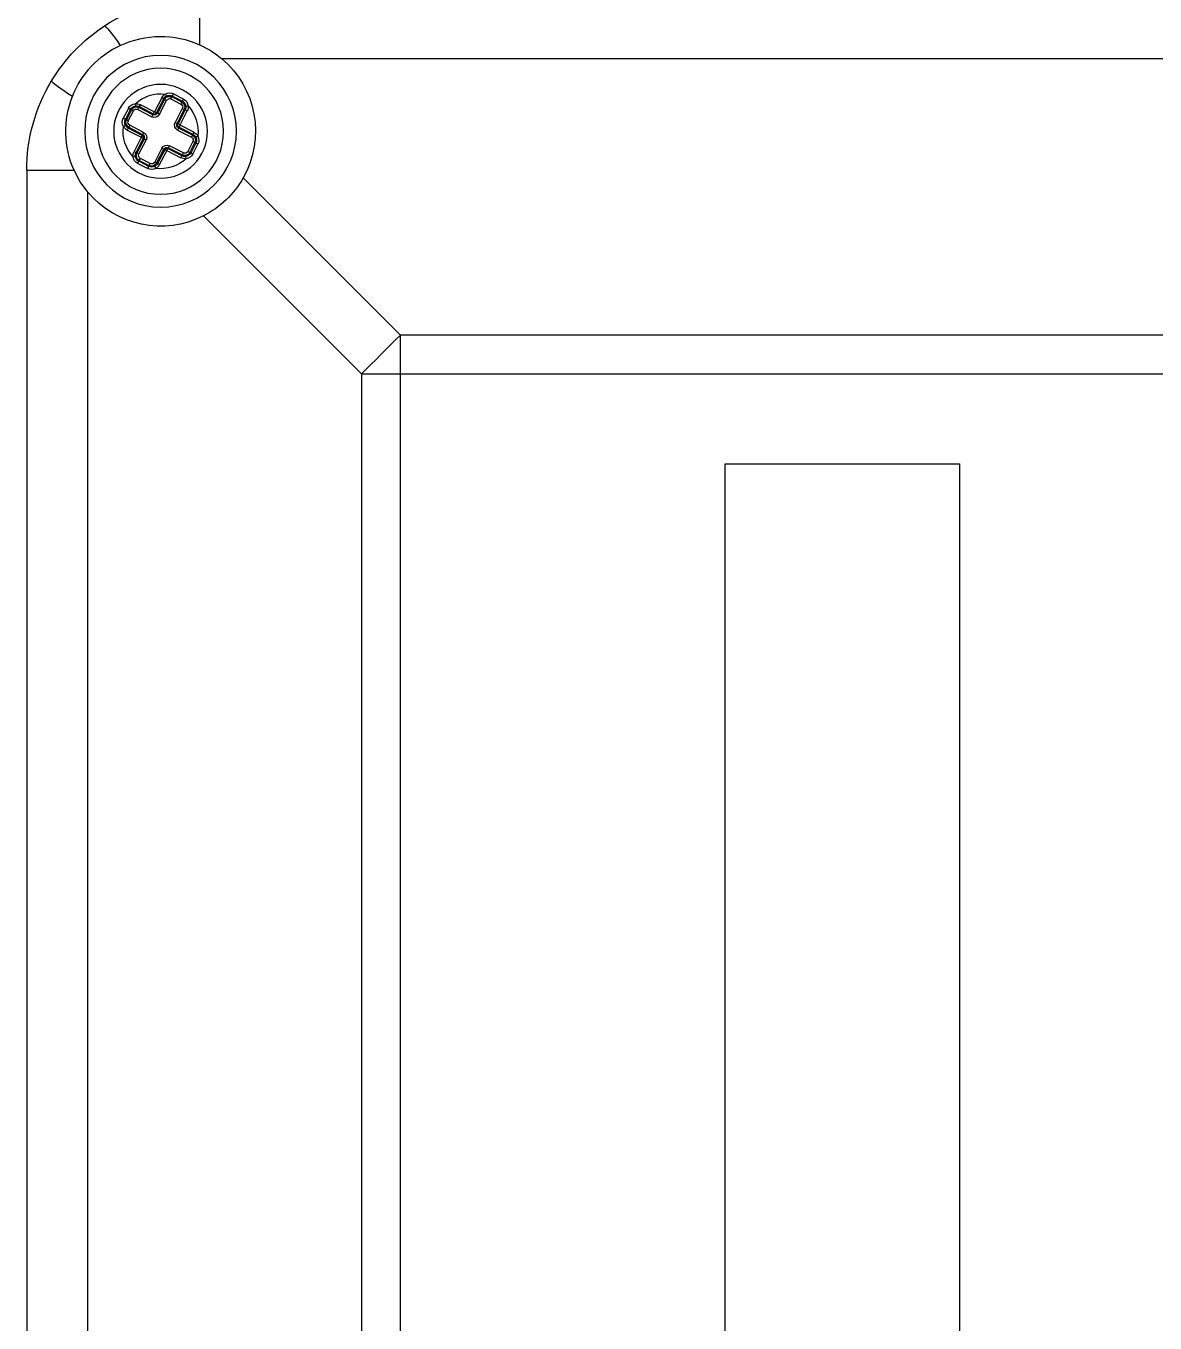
# Model space of a CAD drawing. Header units: millimetres. Extents: x -225363 to 347188, y -782467 to 813415.
# Drawn here: x 50936 to 50986.6, y 20613.1 to 20671.1 of the extents above; entities that cross this region are included whole.
import ezdxf

# ---------------------------------------------------------------- set-up
doc = ezdxf.new("R2010")
doc.units = ezdxf.units.MM

# ---------------------------------------------------------------- blocks, each defined once
blk = doc.blocks.new('MB bom')
at = {"color": 8, "linetype": 'Continuous'}
for p, q in [((-198933.324, 638613.284), (-198933.325, 638690.176)), ((-198931.582, 638690.176), (-198931.581, 638613.284)), ((-198919.19, 638605.267), (-198919.19, 638672.817)), ((-198937.351, 638638.342), (-199001.851, 638638.341)), ((-198937.351, 638627.842), (-198937.351, 638638.342)), ((-199001.851, 638627.841), (-198937.351, 638627.842)), ((-199005.877, 638613.284), (-198933.324, 638613.284)), ((-198933.324, 638611.541), (-198933.324, 638613.284)), ((-198933.324, 638613.284), (-198931.581, 638613.284)), ((-198931.798, 638613.066), (-198931.581, 638613.284)), ((-198931.581, 638613.284), (-198924.54, 638606.243)), ((-198932.451, 638612.411), (-198932.233, 638612.629)), ((-198932.233, 638612.629), (-198932.015, 638612.847)), ((-198932.015, 638612.847), (-198931.798, 638613.066)), ((-198932.887, 638611.975), (-198932.669, 638612.193)), ((-198932.669, 638612.193), (-198932.451, 638612.411)), ((-198933.324, 638611.541), (-199005.877, 638611.54)), ((-198933.324, 638611.541), (-198933.106, 638611.758)), ((-198926.243, 638604.46), (-198933.324, 638611.541)), ((-198933.106, 638611.758), (-198932.887, 638611.975)), ((-198923.476, 638603.985), (-198923.297, 638604.075)), ((-198923.476, 638603.985), (-198923.467, 638603.968)), ((-198923.467, 638603.968), (-198923.458, 638603.951)), ((-198923.458, 638603.951), (-198923.449, 638603.935)), ((-198923.449, 638603.935), (-198923.442, 638603.92)), ((-198923.442, 638603.92), (-198923.435, 638603.908)), ((-198923.435, 638603.908), (-198923.43, 638603.899)), ((-198923.43, 638603.899), (-198923.426, 638603.892)), ((-198923.426, 638603.892), (-198923.425, 638603.889)), ((-198922.98, 638604.118), (-198923.425, 638603.889)), ((-198923.404, 638603.849), (-198923.425, 638603.889)), ((-198923.404, 638603.849), (-198922.96, 638604.078)), ((-198923.404, 638603.849), (-198923.358, 638603.761)), ((-198922.914, 638603.99), (-198923.358, 638603.761)), ((-198923.297, 638604.075), (-198923.029, 638604.216)), ((-198923.029, 638604.216), (-198923.02, 638604.198)), ((-198923.02, 638604.198), (-198923.011, 638604.181)), ((-198923.011, 638604.181), (-198923.003, 638604.165)), ((-198923.003, 638604.165), (-198922.996, 638604.15)), ((-198922.996, 638604.15), (-198922.989, 638604.138)), ((-198922.989, 638604.138), (-198922.985, 638604.128)), ((-198922.985, 638604.128), (-198922.982, 638604.122)), ((-198922.982, 638604.122), (-198922.98, 638604.118)), ((-198922.96, 638604.078), (-198922.98, 638604.118)), ((-198922.96, 638604.078), (-198922.914, 638603.99)), ((-198922.627, 638603.972), (-198922.716, 638603.926)), ((-198922.394, 638603.302), (-198922.716, 638603.926)), ((-198922.666, 638604.206), (-198922.712, 638604.118)), ((-198922.627, 638603.972), (-198922.587, 638603.993)), ((-198922.627, 638603.972), (-198922.306, 638603.348)), ((-198922.498, 638604.038), (-198922.587, 638603.993)), ((-198922.265, 638603.369), (-198922.587, 638603.993)), ((-198922.498, 638604.038), (-198922.177, 638603.415)), ((-198916.451, 638604.291), (-198918.578, 638604.291)), ((-198923.678, 638603.686), (-198923.58, 638603.672)), ((-198923.639, 638603.45), (-198923.55, 638603.496)), ((-198923.317, 638602.826), (-198923.639, 638603.45)), ((-198923.51, 638603.517), (-198923.55, 638603.496)), ((-198923.55, 638603.496), (-198923.229, 638602.872)), ((-198923.51, 638603.517), (-198923.422, 638603.562)), ((-198923.189, 638602.893), (-198923.51, 638603.517)), ((-198923.422, 638603.562), (-198923.1, 638602.939)), ((-198922.306, 638603.348), (-198922.394, 638603.302)), ((-198922.306, 638603.348), (-198922.265, 638603.369)), ((-198922.177, 638603.415), (-198922.265, 638603.369)), ((-198922.165, 638603.411), (-198921.542, 638603.733)), ((-198922.165, 638603.411), (-198922.12, 638603.322)), ((-198921.496, 638603.644), (-198922.12, 638603.322)), ((-198922.099, 638603.282), (-198922.12, 638603.322)), ((-198922.099, 638603.282), (-198921.475, 638603.604)), ((-198922.099, 638603.282), (-198922.053, 638603.194)), ((-198921.429, 638603.515), (-198922.053, 638603.194)), ((-198921.496, 638603.644), (-198921.542, 638603.733)), ((-198921.475, 638603.604), (-198921.496, 638603.644)), ((-198921.429, 638603.515), (-198921.475, 638603.604)), ((-198921.323, 638603.674), (-198921.31, 638603.773)), ((-198921.231, 638603.452), (-198921.143, 638603.498)), ((-198921.002, 638603.007), (-198921.231, 638603.452)), ((-198921.143, 638603.498), (-198921.103, 638603.518)), ((-198921.143, 638603.498), (-198920.914, 638603.053)), ((-198921.103, 638603.518), (-198921.1, 638603.52)), ((-198920.874, 638603.074), (-198921.103, 638603.518)), ((-198921.1, 638603.52), (-198921.093, 638603.524)), ((-198921.093, 638603.524), (-198921.084, 638603.529)), ((-198921.084, 638603.529), (-198921.072, 638603.535)), ((-198921.072, 638603.535), (-198921.057, 638603.543)), ((-198921.057, 638603.543), (-198921.041, 638603.551)), ((-198921.041, 638603.551), (-198921.024, 638603.56)), ((-198921.024, 638603.56), (-198921.007, 638603.569)), ((-198921.007, 638603.569), (-198920.916, 638603.391)), ((-198920.916, 638603.391), (-198920.776, 638603.122)), ((-198923.945, 638602.494), (-198923.321, 638602.815)), ((-198923.275, 638602.727), (-198923.899, 638602.405)), ((-198923.879, 638602.365), (-198923.255, 638602.686)), ((-198923.321, 638602.815), (-198923.275, 638602.727)), ((-198923.317, 638602.826), (-198923.229, 638602.872)), ((-198923.255, 638602.686), (-198923.275, 638602.727)), ((-198923.255, 638602.686), (-198923.209, 638602.598)), ((-198923.189, 638602.893), (-198923.229, 638602.872)), ((-198923.189, 638602.893), (-198923.1, 638602.939)), ((-198921.689, 638602.488), (-198921.066, 638602.809)), ((-198921.02, 638602.721), (-198921.644, 638602.399)), ((-198921.066, 638602.809), (-198921.02, 638602.721)), ((-198921.02, 638602.721), (-198920.999, 638602.681)), ((-198921.002, 638603.007), (-198920.914, 638603.053)), ((-198920.914, 638603.053), (-198920.874, 638603.074)), ((-198920.875, 638602.804), (-198920.787, 638602.757)), ((-198920.874, 638603.074), (-198920.87, 638603.075)), ((-198920.87, 638603.075), (-198920.864, 638603.078)), ((-198920.864, 638603.078), (-198920.854, 638603.083)), ((-198920.854, 638603.083), (-198920.842, 638603.089)), ((-198920.842, 638603.089), (-198920.827, 638603.096)), ((-198920.827, 638603.096), (-198920.811, 638603.105)), ((-198920.811, 638603.105), (-198920.794, 638603.113)), ((-198920.794, 638603.113), (-198920.776, 638603.122)), ((-198924.115, 638602.322), (-198924.026, 638602.277)), ((-198923.945, 638602.494), (-198923.899, 638602.405)), ((-198923.879, 638602.365), (-198923.899, 638602.405)), ((-198923.879, 638602.365), (-198923.833, 638602.276)), ((-198923.209, 638602.598), (-198923.833, 638602.276)), ((-198921.798, 638602.147), (-198921.71, 638602.193)), ((-198921.477, 638601.523), (-198921.798, 638602.147)), ((-198921.71, 638602.193), (-198921.67, 638602.213)), ((-198921.71, 638602.193), (-198921.388, 638601.569)), ((-198921.689, 638602.488), (-198921.644, 638602.399)), ((-198921.67, 638602.213), (-198921.581, 638602.259)), ((-198921.348, 638601.589), (-198921.67, 638602.213)), ((-198921.644, 638602.399), (-198921.623, 638602.359)), ((-198921.623, 638602.359), (-198920.999, 638602.681)), ((-198921.623, 638602.359), (-198921.577, 638602.27)), ((-198921.581, 638602.259), (-198921.259, 638601.635)), ((-198920.954, 638602.592), (-198921.577, 638602.27)), ((-198920.999, 638602.681), (-198920.954, 638602.592)), ((-198924.122, 638601.963), (-198924.104, 638601.972)), ((-198923.982, 638601.695), (-198924.122, 638601.963)), ((-198924.104, 638601.972), (-198924.087, 638601.981)), ((-198924.087, 638601.981), (-198924.071, 638601.989)), ((-198924.071, 638601.989), (-198924.057, 638601.996)), ((-198924.057, 638601.996), (-198924.044, 638602.002)), ((-198924.044, 638602.002), (-198924.035, 638602.007)), ((-198924.035, 638602.007), (-198924.028, 638602.01)), ((-198924.028, 638602.01), (-198924.025, 638602.012)), ((-198923.985, 638602.032), (-198924.025, 638602.012)), ((-198924.025, 638602.012), (-198923.796, 638601.567)), ((-198923.985, 638602.032), (-198923.896, 638602.078)), ((-198923.756, 638601.588), (-198923.985, 638602.032)), ((-198923.891, 638601.517), (-198923.982, 638601.695)), ((-198923.896, 638602.078), (-198923.667, 638601.634)), ((-198923.891, 638601.517), (-198923.874, 638601.526)), ((-198923.874, 638601.526), (-198923.857, 638601.534)), ((-198923.857, 638601.534), (-198923.841, 638601.543)), ((-198923.841, 638601.543), (-198923.827, 638601.55)), ((-198923.827, 638601.55), (-198923.815, 638601.557)), ((-198923.815, 638601.557), (-198923.805, 638601.562)), ((-198923.805, 638601.562), (-198923.799, 638601.565)), ((-198923.799, 638601.565), (-198923.796, 638601.567)), ((-198923.756, 638601.588), (-198923.796, 638601.567)), ((-198923.756, 638601.588), (-198923.667, 638601.634)), ((-198923.469, 638601.57), (-198922.845, 638601.892)), ((-198923.423, 638601.482), (-198923.469, 638601.57)), ((-198922.799, 638601.803), (-198923.423, 638601.482)), ((-198923.403, 638601.441), (-198922.779, 638601.763)), ((-198922.733, 638601.675), (-198923.357, 638601.353)), ((-198922.845, 638601.892), (-198922.799, 638601.803)), ((-198922.799, 638601.803), (-198922.779, 638601.763)), ((-198922.779, 638601.763), (-198922.733, 638601.675)), ((-198922.633, 638601.717), (-198922.722, 638601.671)), ((-198922.4, 638601.047), (-198922.722, 638601.671)), ((-198922.593, 638601.737), (-198922.633, 638601.717)), ((-198922.633, 638601.717), (-198922.311, 638601.093)), ((-198922.504, 638601.783), (-198922.593, 638601.737)), ((-198922.271, 638601.113), (-198922.593, 638601.737)), ((-198922.504, 638601.783), (-198922.183, 638601.159)), ((-198921.477, 638601.523), (-198921.388, 638601.569)), ((-198921.388, 638601.569), (-198921.348, 638601.589)), ((-198921.348, 638601.589), (-198921.259, 638601.635)), ((-198923.595, 638601.314), (-198923.58, 638601.412)), ((-198923.423, 638601.482), (-198923.403, 638601.441)), ((-198923.357, 638601.353), (-198923.403, 638601.441)), ((-198922.311, 638601.093), (-198922.4, 638601.047)), ((-198922.271, 638601.113), (-198922.311, 638601.093)), ((-198922.183, 638601.159), (-198922.271, 638601.113)), ((-198922.185, 638600.967), (-198922.231, 638600.878)), ((-198921.984, 638601.096), (-198921.54, 638601.325)), ((-198921.984, 638601.096), (-198921.939, 638601.007)), ((-198921.494, 638601.236), (-198921.939, 638601.007)), ((-198921.939, 638601.007), (-198921.918, 638600.967)), ((-198921.918, 638600.967), (-198921.474, 638601.196)), ((-198921.918, 638600.967), (-198921.917, 638600.964)), ((-198921.917, 638600.964), (-198921.914, 638600.957)), ((-198921.914, 638600.957), (-198921.909, 638600.948)), ((-198921.909, 638600.948), (-198921.903, 638600.935)), ((-198921.601, 638601.01), (-198921.87, 638600.87)), ((-198921.423, 638601.1), (-198921.601, 638601.01)), ((-198921.54, 638601.325), (-198921.494, 638601.236)), ((-198921.494, 638601.236), (-198921.474, 638601.196)), ((-198921.474, 638601.196), (-198921.472, 638601.193)), ((-198921.472, 638601.193), (-198921.468, 638601.187)), ((-198921.468, 638601.187), (-198921.463, 638601.177)), ((-198921.463, 638601.177), (-198921.457, 638601.165)), ((-198921.457, 638601.165), (-198921.449, 638601.151)), ((-198921.449, 638601.151), (-198921.441, 638601.135)), ((-198921.441, 638601.135), (-198921.432, 638601.118)), ((-198921.432, 638601.118), (-198921.423, 638601.1)), ((-198921.318, 638601.415), (-198921.22, 638601.401)), ((-198921.903, 638600.935), (-198921.895, 638600.921)), ((-198921.895, 638600.921), (-198921.887, 638600.905)), ((-198921.887, 638600.905), (-198921.879, 638600.888)), ((-198921.879, 638600.888), (-198921.87, 638600.87)), ((-198918.402, 638600.59), (-198918.604, 638600.736)), ((-198918.223, 638600.457), (-198918.402, 638600.59)), ((-198918.069, 638600.34), (-198918.223, 638600.457)), ((-198917.942, 638600.24), (-198918.069, 638600.34)), ((-198917.844, 638600.157), (-198917.942, 638600.24)), ((-198917.775, 638600.093), (-198917.844, 638600.157)), ((-198917.737, 638600.049), (-198917.775, 638600.093)), ((-198917.731, 638600.025), (-198917.737, 638600.049)), ((-199014.025, 638599.28), (-198925.176, 638599.28)), ((-198925.176, 638599.28), (-198924.713, 638598.944)), ((-198924.713, 638598.944), (-198924.2, 638598.669)), ((-198924.2, 638596.542), (-198924.2, 638598.669)), ((-198920.744, 638598.377), (-198920.885, 638598.591)), ((-198920.616, 638598.186), (-198920.744, 638598.377)), ((-198920.502, 638598.022), (-198920.616, 638598.186)), ((-198920.405, 638597.886), (-198920.502, 638598.022)), ((-198920.325, 638597.781), (-198920.405, 638597.886)), ((-198920.263, 638597.707), (-198920.325, 638597.781)), ((-198920.22, 638597.665), (-198920.263, 638597.707)), ((-198920.197, 638597.656), (-198920.22, 638597.665)), ((-198924.2, 638596.542), (-199015, 638596.541))]:
    blk.add_line(p, q, dxfattribs=at)
for radius in [3.4, 2.823, 2.101]:
    blk.add_circle((-198922.451, 638602.542), radius, dxfattribs=at)
for centre, radius, start, end in [((-198922.451, 638602.542), 4.25, 39.87899, 119.44176), ((-198922.45, 638602.541), 4.251, 119.44465, 153.16571), ((-198922.451, 638602.542), 4.25, 24.30766, 39.87899), ((-198922.451, 638602.542), 4.25, 153.1686, 230.12168), ((-198923.31, 638603.654), 0.37, 116.59063, 175.04308), ((-198923.291, 638603.629), 0.292, 117.24127, 171.61038), ((-198923.291, 638603.63), 0.247, 117.27299, 207.27299), ((-198922.855, 638603.886), 0.372, 59.32725, 117.78646), ((-198922.846, 638603.858), 0.293, 62.68424, 117.21343), ((-198922.847, 638603.859), 0.247, 27.27299, 117.27299), ((-198922.847, 638603.859), 0.147, 27.27299, 117.27299), ((-198922.847, 638603.859), 0.292, 27.27299, 62.49728), ((-198922.451, 638602.542), 1.678, 47.16754, 97.34982), ((-198922.847, 638603.859), 0.392, 27.27299, 62.49728), ((-198922.451, 638602.542), 4.25, 334.85275, 24.30766), ((-198924.201, 638604.291), 7.749, 324.37416, 0), ((-198922.451, 638602.542), 1.678, 137.00357, 187.51532), ((-198923.291, 638603.63), 0.392, 171.70528, 207.27299), ((-198923.291, 638603.63), 0.292, 171.70528, 207.27299), ((-198923.291, 638603.63), 0.147, 117.27299, 207.27299), ((-198922.169, 638603.418), 0.253, 207.27299, 297.27299), ((-198922.169, 638603.418), 0.153, 207.27299, 297.27299), ((-198922.169, 638603.418), 0.108, 207.27299, 297.27299), ((-198922.169, 638603.418), 0.00837, 207.27299, 297.27299), ((-198921.362, 638603.384), 0.392, 82.3505, 117.27299), ((-198921.362, 638603.384), 0.292, 82.3505, 117.27299), ((-198921.362, 638603.384), 0.247, 27.27299, 117.27299), ((-198921.362, 638603.384), 0.147, 27.27299, 117.27299), ((-198921.363, 638603.384), 0.292, 27.24202, 82.24976), ((-198921.338, 638603.404), 0.37, 26.59558, 85.71768), ((-198923.325, 638602.823), 0.00837, 297.27299, 27.27299), ((-198923.325, 638602.823), 0.108, 297.27299, 27.27299), ((-198923.325, 638602.823), 0.153, 297.27299, 27.27299), ((-198923.325, 638602.823), 0.253, 297.27299, 27.27299), ((-198922.451, 638602.542), 1.678, 317.19617, 7.37845), ((-198921.133, 638602.94), 0.147, 297.27299, 27.27299), ((-198921.133, 638602.94), 0.247, 297.27299, 27.27299), ((-198921.133, 638602.94), 0.292, 297.27299, 332.19549), ((-198921.133, 638602.94), 0.392, 297.27299, 332.19549), ((-198921.134, 638602.94), 0.293, 332.38604, 27.21415), ((-198921.106, 638602.949), 0.372, 329.00634, 27.77238), ((-198923.793, 638602.137), 0.372, 150.00973, 207.78974), ((-198923.765, 638602.145), 0.392, 117.27299, 153.14806), ((-198923.764, 638602.146), 0.293, 153.32952, 207.2139), ((-198923.765, 638602.145), 0.292, 117.27299, 153.14806), ((-198923.765, 638602.145), 0.247, 117.27299, 207.27299), ((-198923.765, 638602.145), 0.147, 117.27299, 207.27299), ((-198921.574, 638602.263), 0.253, 117.27299, 207.27299), ((-198921.574, 638602.263), 0.153, 117.27299, 207.27299), ((-198921.574, 638602.263), 0.108, 117.27299, 207.27299), ((-198921.574, 638602.263), 0.00837, 117.27299, 207.27299), ((-198923.536, 638601.701), 0.292, 207.24242, 261.30613), ((-198923.536, 638601.701), 0.247, 207.27299, 297.27299), ((-198923.536, 638601.701), 0.147, 207.27299, 297.27299), ((-198922.729, 638601.667), 0.253, 27.27299, 117.27299), ((-198922.729, 638601.667), 0.153, 27.27299, 117.27299), ((-198922.729, 638601.667), 0.108, 27.27299, 117.27299), ((-198922.729, 638601.667), 0.00837, 27.27299, 117.27299), ((-198921.607, 638601.456), 0.147, 297.27299, 27.27299), ((-198921.607, 638601.456), 0.247, 297.27299, 27.27299), ((-198921.607, 638601.456), 0.292, 352.04871, 27.27299), ((-198921.607, 638601.456), 0.392, 352.04871, 27.27299), ((-198923.561, 638601.682), 0.37, 206.57716, 264.71535), ((-198923.536, 638601.701), 0.392, 261.39793, 297.27299), ((-198922.451, 638602.542), 1.678, 227.03067, 277.54242), ((-198923.536, 638601.701), 0.292, 261.39793, 297.27299), ((-198922.052, 638601.227), 0.392, 207.27299, 242.84071), ((-198922.052, 638601.227), 0.292, 207.27299, 242.84071), ((-198922.052, 638601.227), 0.247, 207.27299, 297.27299), ((-198922.052, 638601.228), 0.293, 243.02578, 297.21455), ((-198922.052, 638601.227), 0.147, 207.27299, 297.27299), ((-198921.608, 638601.456), 0.292, 297.24317, 351.95112), ((-198921.588, 638601.431), 0.37, 296.58199, 355.39627), ((-198922.043, 638601.199), 0.372, 239.68265, 297.77562), ((-198922.451, 638602.542), 4.25, 291.6165, 334.85275), ((-198924.2, 638604.291), 7.749, 301.10835, 326.60105), ((-198922.451, 638602.542), 4.25, 245.69301, 291.6165), ((-198924.2, 638604.291), 7.749, 270.00033, 301.10835), ((-198924.201, 638604.291), 7.749, 297.63482, 301.45839)]:
    blk.add_arc(centre, radius, start, end, dxfattribs=at)
blk = doc.blocks.new('PMBCB')
h = blk.add_hatch()
h.set_pattern_fill('BTCT2', color=8, scale=30, pattern_type=2)
h.set_pattern_definition([(50, (-27194.2, -11189.96), (215.17805, -18.8256), [22.5, -247.5]), (355, (-27194.2, -11189.96), (-41.6254, 225.6576), [18, -198]), (100.4514, (-27176.26, -11191.53), (173.5528, 206.8319), [19.122, -210.3426]), (46.1842, (-27194.2, -11129.96), (320.1723, -49.6557), [33.75, -371.25]), (96.6356, (-27167.5, -11134.1), (280.3988, 292.2354), [28.683, -315.514]), (351.1842, (-27194.2, -11129.96), (280.3986, 292.2356), [27, -297]), (21, (-27164.2, -11144.96), (179.0721, -120.7857), [22.5, -247.5]), (326, (-27164.2, -11144.96), (72.9946, 217.545), [18, -198]), (71.4514, (-27149.27, -11155.03), (252.0668, 96.7591), [19.122, -210.3426]), (37.5, (-27194.194, -11189.96), (3.64796, 99.86816), [0, -195.6, 0, -201, 0, -198.75]), (7.5, (-27194.19, -11189.96), (78.92086, 118.3235), [0, -114.6, 0, -191.1, 0, -75.75]), (327.5, (-27261.094, -11189.96), (160.14673, -6.76646), [0, -75, 0, -234, 0, -310.5]), (317.5, (-27291.1, -11189.96), (174.95585, 30.0315), [0, -97.5, 0, -155.4, 0, -220.5]), (45, (-27194.19, -11189.96), (-63.6396, 63.6396), []), (45, (-27194.19, -11168.96), (-63.6396, 63.6396), [])])
h.paths.add_polyline_path([(6600, 2700), (-2900, 2700), (-2900, -200), (6600, -200)])
h.paths.add_polyline_path([(5000, 2500), (5000, 0), (0, 0), (0, 2500)], flags=16)
h.paths.add_polyline_path([(5200, 2500), (6400, 2500), (6400, 0), (5200, 0)], flags=16)
h.paths.add_polyline_path([(-200, 2500), (-200, 0), (-2700, 0), (-2700, 2500)], flags=16)
h.paths.add_polyline_path([(5350.968, 389.341), (6075.73, 389.341), (6075.73, 539.341), (5350.968, 539.341)], flags=0)
h.paths.add_polyline_path([(5451.738, 547.351), (5986.024, 547.351), (5986.024, 775.923), (5451.738, 775.923)], flags=0)
h.paths.add_polyline_path([(4155.052, 389.341), (4879.814, 389.341), (4879.814, 539.341), (4155.052, 539.341)], flags=0)
h.paths.add_polyline_path([(4255.822, 547.351), (4790.108, 547.351), (4790.108, 775.923), (4255.822, 775.923)], flags=0)
h.paths.add_polyline_path([(-1032.124, 389.341), (-307.362, 389.341), (-307.362, 539.341), (-1032.124, 539.341)], flags=0)
h.paths.add_polyline_path([(-931.354, 547.351), (-397.069, 547.351), (-397.069, 775.923), (-931.354, 775.923)], flags=0)
at = {"color": 8, "xscale": -0.998699011935332, "yscale": 0.998699011935332, "zscale": 0.998699011935332, "rotation": 270}
blk.add_blockref('MB bom', (-637462.743, 200790.955), dxfattribs=at)

msp = doc.modelspace()

# ---------------------------------------------------------------- block references
msp.add_blockref('PMBCB', (50633.078, 18539.09))

doc.saveas('drawing.dxf')
